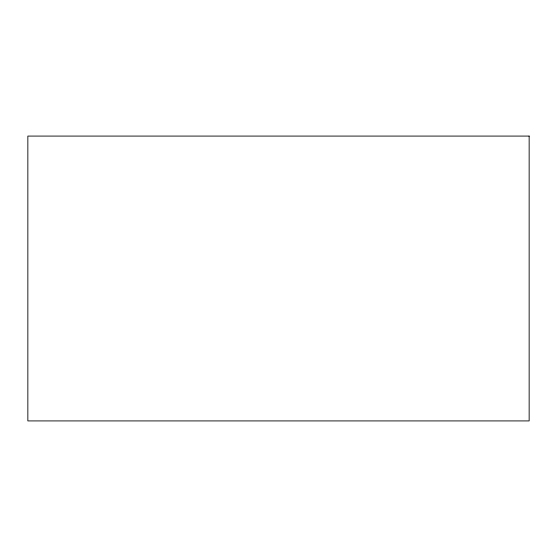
<?xml version="1.0" encoding="UTF-8"?>
<svg xmlns="http://www.w3.org/2000/svg" width="557" height="557" viewBox="0 0 557 557"><rect width="100%" height="100%" fill="white"/><g stroke="black" fill="none" stroke-linecap="round" stroke-linejoin="round"><path stroke-width="0.84" d="M529.15 136.082L27.85 136.082L27.85 420.918L529.15 420.918L529.15 136.082"/></g></svg>
